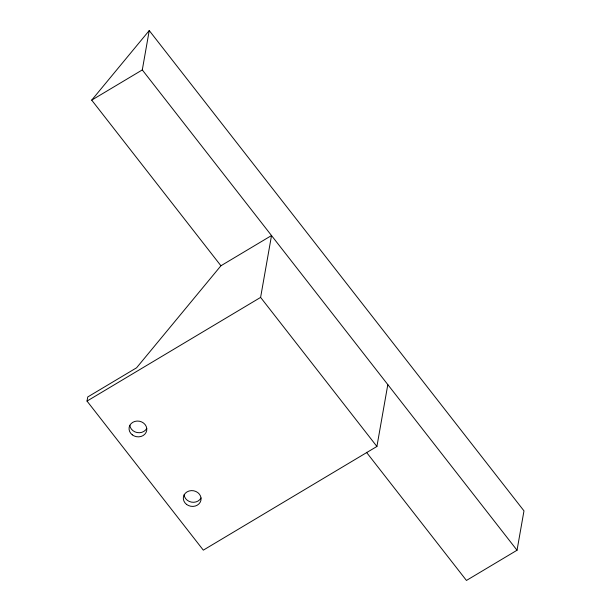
<?xml version="1.0" encoding="UTF-8"?>
<svg xmlns="http://www.w3.org/2000/svg" width="611" height="611" viewBox="0 0 611 611"><rect width="100%" height="100%" fill="white"/><g stroke="black" fill="none" stroke-linecap="round" stroke-linejoin="round"><path stroke-width="0.92" d="M517.036 550.236L142.294 69.921L149.237 30.55L523.978 510.865L517.036 550.236L466.445 580.45L366.463 452.293M87.022 401.083L87.747 396.959L136.574 367.799L220.93 265.762L271.521 235.548L260.607 297.404L376.911 446.465L203.318 550.144L87.022 401.083L260.607 297.404M376.911 446.465L387.817 384.609M220.93 265.762L91.711 100.135L149.237 30.55M91.711 100.135L142.294 69.921M146.747 428.41A8.921 7.874 10 0 1 137.192 432.565A8.921 7.874 10 0 1 129.807 425.256M201.019 497.973A8.921 7.874 10 0 1 191.464 502.127A8.921 7.874 10 0 1 184.079 494.818M186.554 504.403A8.921 7.874 10 0 0 200.966 500.142A8.921 7.874 10 0 0 189.074 491A8.921 7.874 10 0 0 186.554 504.403M132.281 434.841A8.921 7.874 10 0 0 146.693 430.579A8.921 7.874 10 0 0 134.802 421.437A8.921 7.874 10 0 0 132.281 434.841"/></g></svg>
